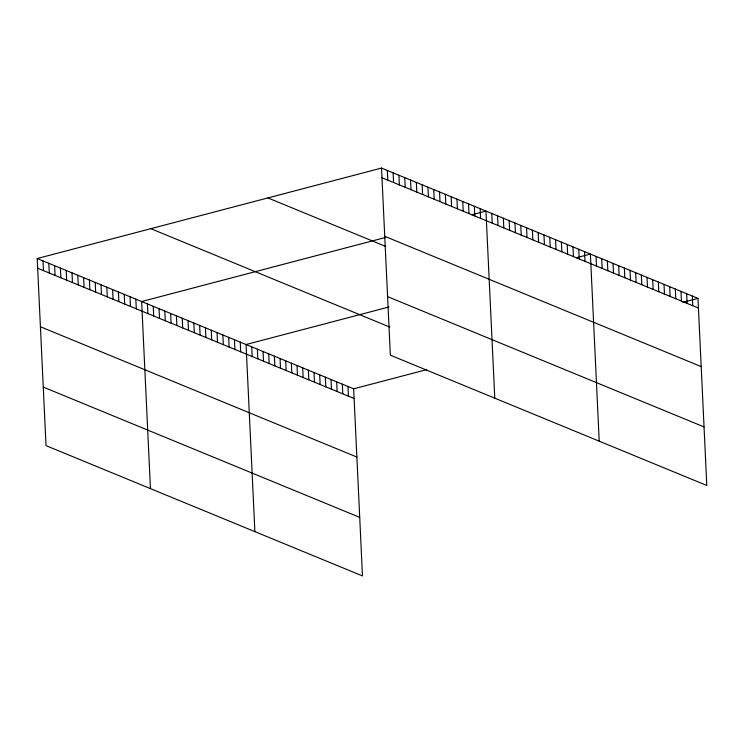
<?xml version="1.0" encoding="UTF-8"?>
<svg xmlns="http://www.w3.org/2000/svg" width="744" height="744" viewBox="0 0 744 744"><rect width="100%" height="100%" fill="white"/><g stroke="black" fill="none" stroke-linecap="round" stroke-linejoin="round"><path stroke-width="1.12" d="M37.2 258.531L353.651 388.824L362.477 575.93L46.026 445.637L37.2 258.531L381.523 168.07L697.974 298.363L706.8 485.469L390.349 355.176L381.523 168.07M385.513 237.457L141.63 301.525L150.455 488.631M471.752 214.802L485.953 211.073L494.779 398.18M388.954 306.984L246.059 344.519L254.885 531.625M576.182 257.796L590.383 254.067L599.208 441.173M353.651 388.824L426.703 369.629M682.76 302.362L697.974 298.363M381.979 177.751L698.43 308.044M384.741 236.304L701.192 366.597M267.896 197.923L385.866 246.497M387.587 296.633L704.038 426.926M150.827 228.678L389.884 327.109M37.656 268.212L354.116 398.505M40.418 326.756L356.869 457.048M43.264 387.085L359.715 517.378M692.311 296.038L692.766 305.719M686.647 293.703L687.103 303.385M680.983 291.369L681.448 301.05M675.329 289.035L675.784 298.725M669.665 286.71L670.121 296.391M664.001 284.375L664.457 294.057M658.338 282.041L658.793 291.722M652.674 279.716L653.13 289.397M647.01 277.382L647.466 287.063M641.347 275.048L641.802 284.729M635.683 272.723L636.139 282.404M630.019 270.388L630.475 280.07M624.356 268.054L624.811 277.735M618.692 265.72L619.157 275.401M613.037 263.395L613.493 273.076M607.374 261.06L607.829 270.742M601.71 258.726L602.166 268.407M596.046 256.401L596.502 266.082M584.579 251.677L585.035 261.358M578.776 249.287L579.232 258.968M572.973 246.896L573.429 256.578M567.179 244.506L567.635 254.197M561.376 242.126L561.832 251.807M555.573 239.735L556.028 249.417M549.769 237.345L550.225 247.027M543.966 234.955L544.422 244.637M538.163 232.565L538.619 242.246M532.369 230.175L532.825 239.856M526.566 227.794L527.022 237.476M520.763 225.404L521.219 235.085M514.96 223.014L515.415 232.695M509.156 220.624L509.612 230.305M503.353 218.234L503.809 227.915M497.559 215.844L498.015 225.525M491.756 213.454L492.212 223.144M480.15 208.683L480.605 218.364M474.347 206.293L474.802 215.974M468.543 203.903L468.999 213.584M462.74 201.512L463.205 211.194M456.946 199.122L457.402 208.804M451.143 196.742L451.599 206.423M445.34 194.351L445.796 204.033M439.537 191.961L439.992 201.643M433.733 189.571L434.189 199.252M427.93 187.181L428.395 196.862M422.136 184.791L422.592 194.472M416.333 182.401L416.789 192.092M410.53 180.02L410.986 189.701M404.727 177.63L405.182 187.311M398.923 175.24L399.379 184.921M393.12 172.85L393.585 182.531M387.326 170.46L387.782 180.141M347.997 386.489L348.452 396.171M342.333 384.155L342.789 393.836M336.669 381.821L337.125 391.511M331.006 379.496L331.461 389.177M325.342 377.162L325.798 386.843M319.678 374.827L320.134 384.509M314.014 372.502L314.47 382.184M308.351 370.168L308.807 379.849M302.687 367.834L303.143 377.515M297.023 365.509L297.479 375.19M291.36 363.174L291.815 372.856M285.696 360.84L286.161 370.521M280.042 358.506L280.497 368.187M274.378 356.181L274.834 365.862M268.714 353.846L269.17 363.528M263.051 351.512L263.506 361.193M257.387 349.187L257.843 358.868M251.723 346.853L252.179 356.534M240.256 342.128L240.712 351.81M234.453 339.748L234.918 349.429M228.659 337.358L229.115 347.039M222.856 334.967L223.312 344.649M217.053 332.577L217.508 342.259M211.25 330.187L211.705 339.868M205.446 327.797L205.902 337.478M199.643 325.407L200.108 335.088M193.849 323.026L194.305 332.708M188.046 320.636L188.502 330.317M182.243 318.246L182.698 327.927M176.44 315.856L176.895 325.537M170.636 313.466L171.092 323.147M164.833 311.076L165.289 320.757M159.039 308.686L159.495 318.376M153.236 306.305L153.692 315.986M147.433 303.915L147.889 313.596M135.827 299.135L136.282 308.816M130.023 296.744L130.479 306.426M124.229 294.354L124.685 304.036M118.426 291.974L118.882 301.655M112.623 289.583L113.079 299.265M106.82 287.193L107.275 296.875M101.017 284.803L101.472 294.484M95.213 282.413L95.669 292.094M89.42 280.023L89.875 289.704M83.616 277.633L84.072 287.324M77.813 275.252L78.269 284.933M72.01 272.862L72.466 282.543M66.207 270.472L66.662 280.153M60.404 268.082L60.859 277.763M54.61 265.692L55.065 275.373M48.806 263.302L49.262 272.983M43.003 260.921L43.459 270.602"/></g></svg>
